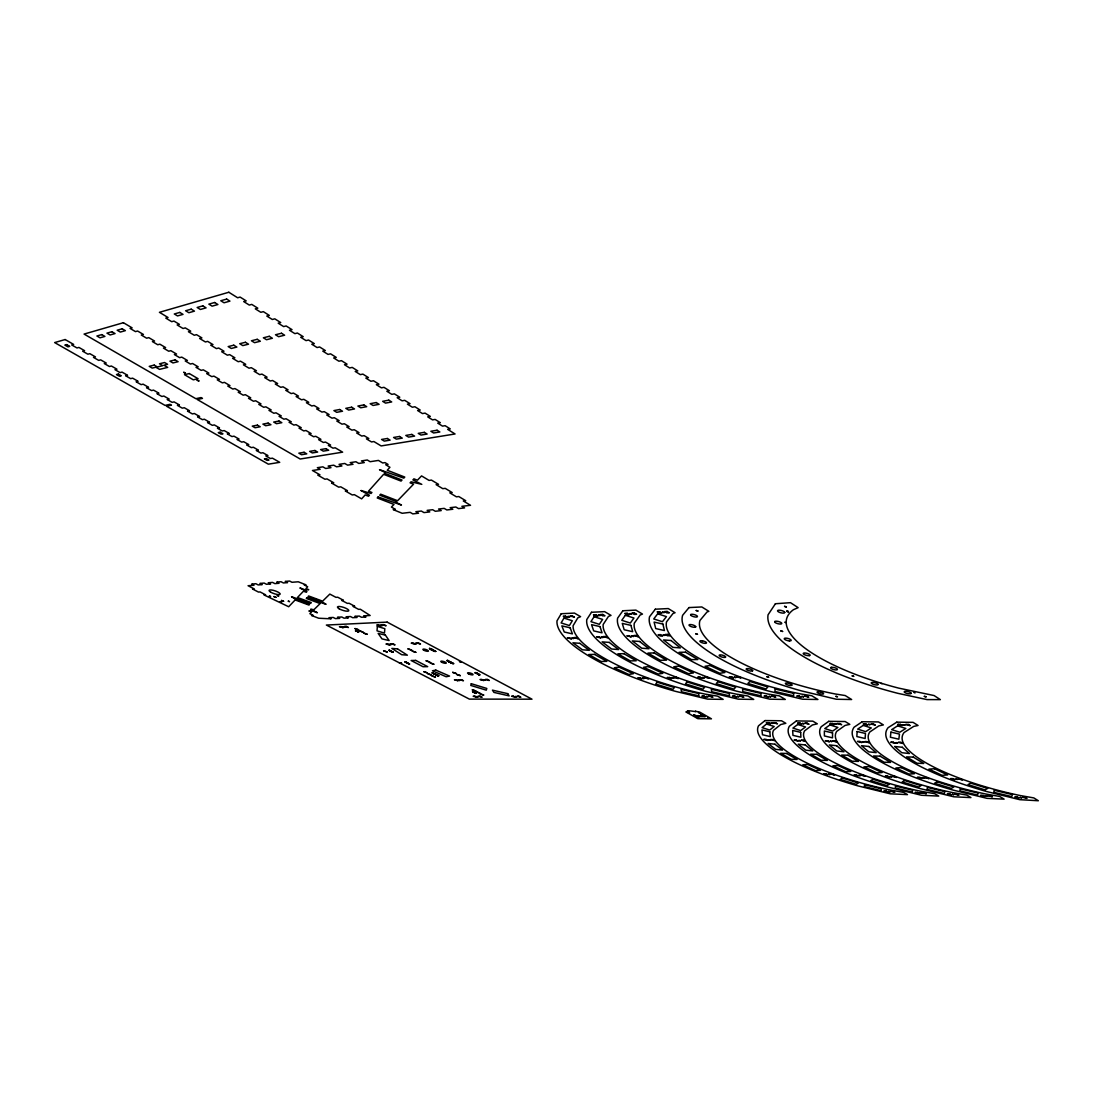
<?xml version="1.0" encoding="UTF-8"?>
<svg xmlns="http://www.w3.org/2000/svg" width="1093" height="1093" viewBox="0 0 1093 1093"><rect width="100%" height="100%" fill="white"/><g stroke="black" fill="none" stroke-linecap="round" stroke-linejoin="round"><path stroke-width="1.5" d="M432.732 649.911L431.229 649.693L434.03 650.403M430.874 649.406L429.672 648.34M448.676 661.511L451.259 662.522L450.562 662.481M435.711 651.332L434.235 651.045L435.806 651.455M446.928 660.445L448.226 660.637M913.666 692.238L915.005 693.003M881.067 683.303L882.01 683.781M787.069 611.52L788.395 611.766L787.356 611.206M784.706 622.204L785.73 622.586M787.274 610.905L788.422 611.643M477.668 673.766L479.253 674.49L476.124 673.097L477.176 673.261M475.223 673.001L477.34 673.575M478.01 673.753L476.835 673.233M477.463 673.985L477.204 673.548M472.477 691.432L475.523 693.194M473.146 691.555L472.682 691.746M479.226 674.777L477.914 673.794M473.269 692.211L473.611 692.334M478.734 674.682L478.515 673.985M473.624 692.252L474.471 692.716M479.786 674.764L478.843 674.627M475.469 692.907L474.553 692.894L475.892 693.126M475.92 693.427L475.469 692.757M475.674 672.482L476.056 673.097M475.687 672.892L474.963 672.66L476.015 673.11M448.144 660.896L447.133 660.746L448.075 660.637M447.502 660.391L447.72 661.251L447.816 660.473M448.021 661.306L453.581 663.492M448.936 661.033L447.529 661.156L448.799 661.511M449.36 662.126L448.922 661.484M449.715 661.443L449.073 661.675M451.341 662.467L450.152 662.03M450.781 662.768L449.209 661.934M451.983 662.645L450.439 662.577M452.939 663.601L451.587 663M453.089 663.328L452.092 663.178M432.787 673.206L433.279 673.192M433.115 673.411L434.085 674.026L432.883 673.097M433.306 673.11L433.866 673.862M433.006 673.384L436.626 675.091L435.52 674.272M436.449 674.682L434.304 673.875M436.435 674.777L435.724 674.299M438.703 675.693L436.558 674.996M438.197 675.665L436.995 675.542M438.006 675.611L437.391 675.392M437.159 675.296L437.815 675.337M429.85 648.354L430.423 648.887M430.546 649.215L430.779 649.351M430.41 649.037L431.639 649.638M431.202 649.775L431.612 649.023L432.445 649.611M431.38 649.87L432.145 649.502L431.489 649.01M432.623 650.526L432.664 650.335M434.481 650.922L433.347 650.513L434.823 651.114M433.962 650.704L433.156 650.608M434.413 651.483L434.563 650.69M434.864 651.032L435.479 651.428L434.467 651.196M435.369 651.196L434.877 651.305M405.312 662.262L406.077 662.276L405.148 661.798M406.569 662.823L407.279 662.782L405.489 661.839M407.115 663.041L408.263 663.191M407.088 662.686L404.956 661.989M407.593 663.383L408.126 663.137M409.711 664.093L408.236 663.711M408.932 664.093L408.686 663.437M409.397 663.765L409.096 664.12M392.947 652.166L390.952 651.537L392.92 651.92M391.28 651.196L391.909 651.401M391.349 651.305L392.619 652.248M391.718 651.715L392.797 651.879M391.089 651.25L389.081 650.185M388.889 650.212L390.679 650.745M389.627 650.991L389.6 650.308M390.037 650.895L391.362 651.127M390.42 651.25L389.477 650.813L390.461 650.813M356.878 630.975L355.416 630.839L357.985 631.535L357.083 631.071M357.616 631.235L358.231 632.205M357.589 631.863L357.165 631.153M358.449 632.314L358.258 632.123M357.616 631.686L358.764 631.959L357.821 631.44M399.464 662.973L401.65 663.137L399.573 662.891M434.864 673.862L435.697 674.723M400.366 662.864L401.459 663.437M459.361 661.579L460.454 662.167M460.208 661.552L461.314 662.139M437.05 675.283L438.908 675.706M392.483 652.002L391.69 651.797L392.838 652.043M437.063 675.488L437.787 675.433M725.042 657.399L724.481 657.453A3.361 0.97 15 0 1 719.891 656.183A3.361 0.97 15 0 1 720.342 654.885L721.066 654.926A3.361 0.97 15 0 1 724.317 655.814L725.383 656.483A3.361 0.97 15 0 1 725.069 657.399M475.305 692.853L475.428 693.099M431.462 649.16L431.243 649.215M452.584 663.615L453.732 663.683M436.339 675.187L437.118 675.078M478.966 674.873L479.964 674.859M473.337 692.129L474.239 692.211M695.353 711.406C698.864 712.417 683.426 709.22 688.194 711.857L685.885 711.926L697.88 718.675L711.447 718.825L699.766 712.13L695.462 711.215M405.845 662.399L406.992 662.727M435.957 674.832L435.356 674.504M430.15 648.832L429.371 648.573M432.76 672.755L431.803 672.96L433.033 672.837M434.003 650.485L432.814 650.526M786.919 610.919L788.395 611.766M832.552 732.897L832.511 737.857L824.395 735.944L824.368 730.985L832.552 732.897M852.185 675.939L853.879 676.389L852.239 675.884M858.838 775.347L860.273 775.743L858.879 775.306M862.568 741.874L864.098 742.284L862.623 741.819M343.216 626.876L344.582 627.355L343.216 626.876M868.511 724.317L870.083 724.741L868.675 724.249M857.117 731.531L856.857 736.573L865.137 738.513L865.465 733.485L857.117 731.531M355.006 628.557L358.641 629.814L355.006 628.557M359.324 630.811L362.958 632.068L359.324 630.811M377.345 626.385L377.03 630.839L384.463 633.12L384.832 628.68L377.345 626.385M363.627 633.066L367.248 634.309L363.627 633.066M864.577 784.733L864.426 786.659L881.081 790.663L881.286 788.763L864.577 784.733M888.65 791.441L890.071 791.838L888.65 791.441M890.167 776.549L891.628 776.945L890.167 776.549M895.987 742.598L897.544 743.021L895.987 742.598M269.343 596.081L270.64 596.546L269.397 596.054M903.173 724.782L904.772 725.205L903.173 724.782M380.747 625.141L382.14 625.62L380.747 625.141M890.945 732.105L890.385 737.229L898.842 739.196L899.471 734.086L890.945 732.105M383.616 650.772L387.154 651.988L383.616 650.772M389.832 644.228L391.171 644.692L389.969 644.173M924.336 696.364L926.044 696.815L924.336 696.364M895.536 786.058L895.276 788.012L912.245 792.083L912.573 790.157L895.536 786.058M920.019 792.876L921.467 793.272L920.019 792.876M922.478 777.792L923.954 778.189L922.478 777.792M408.031 648.887L411.637 650.116L408.031 648.887M412.225 651.086L415.818 652.316L412.225 651.086M415.162 643.367L416.542 643.832L415.217 643.326M927.465 787.438L927.069 789.406L944.366 793.545L944.83 791.592L927.465 787.438M774.732 621.589L774.841 622.218A3.648 1.134 14.4 0 0 778.435 623.83L779.336 623.98A3.648 1.134 14.4 0 0 781.741 623.352A3.648 1.134 14.4 0 0 778.899 621.63L777.97 621.398A3.648 1.134 14.4 0 0 774.732 621.589M423.934 671.717L427.404 672.905L423.934 671.717M426.161 660.828L429.713 662.044L426.161 660.828M952.358 794.351L953.834 794.748L952.536 794.297M784.76 612.394L784.391 612.927A3.716 1.175 14.4 0 1 780.443 612.681L779.555 612.367A3.716 1.175 14.4 0 1 777.738 610.481A3.716 1.175 14.4 0 1 781.864 610.632L782.752 610.932A3.716 1.175 14.4 0 1 784.76 612.394M955.815 779.077L957.318 779.487L955.869 779.036M427.964 673.807L431.421 674.996L427.964 673.807M430.273 662.986L433.812 664.202L430.273 662.986M431.967 675.898L435.424 677.086L431.967 675.898M273.947 596.573L276.064 597.352L273.947 596.573M281.475 600.481L283.579 601.259L281.475 600.481M960.392 788.845L959.873 790.84L977.497 795.048L978.098 793.067L960.392 788.845M452.707 672.359L456.232 673.561L452.707 672.359M985.722 795.882L987.211 796.278L985.79 795.841M471.288 683.699L470.796 685.434L486.262 690.161L486.809 688.453L471.288 683.699M458.281 680.051L459.579 680.502L458.281 680.051M695.722 626.699L695.654 626.958A3.47 1.038 15.3 0 1 693.372 627.177L692.497 627.013A3.47 1.038 15.3 0 1 689.014 625.114A3.47 1.038 15.3 0 1 692.238 624.8L693.112 625.046A3.47 1.038 15.3 0 1 695.585 626.385L695.722 626.699M472.354 689.874L475.824 690.94L472.354 689.874M476.275 691.91L479.745 692.989L476.275 691.91M994.37 790.307L993.701 792.316L1011.694 796.606L1012.432 794.597L994.37 790.307M476.999 696.528L478.269 696.965L477.054 696.501M483.967 679.778L485.292 680.242L484.035 679.75M480.169 693.959L483.639 695.025L480.169 693.959M1020.138 797.453L1021.682 797.808L1020.138 797.453M911.097 693.263L911.002 693.509A3.525 1.025 13.3 0 1 908.625 693.754L906.848 693.386A3.525 1.025 13.3 0 1 904.348 692.129L904.225 691.855A3.525 1.025 13.3 0 1 907.559 691.473A3.525 1.025 13.3 0 1 911.097 693.263M690.708 614.58L690.598 614.84A3.525 1.079 15.3 0 0 692.347 616.22L693.181 616.534A3.525 1.079 15.3 0 0 697.334 616.753A3.525 1.079 15.3 0 0 694.861 614.785L693.973 614.539A3.525 1.079 15.3 0 0 691.036 614.389L690.708 614.58M878.062 684.423L877.966 684.669A3.511 1.025 13.6 0 1 873.813 684.519A3.511 1.025 13.6 0 1 871.326 682.688L871.654 682.51A3.511 1.025 13.6 0 1 874.578 682.619L876.299 683.125A3.511 1.025 13.6 0 1 878.062 684.423M515.568 696.501L516.88 696.91L515.623 696.487M568.059 616.438L569.631 616.93L568.059 616.438M571.967 638.039L573.47 638.503L571.967 638.039M598.431 615.031L600.016 615.523L598.431 615.031M791.865 685.038L791.756 685.256A3.334 0.943 14.5 0 1 788.6 685.229L786.987 684.71A3.334 0.943 14.5 0 1 785.498 683.262L785.826 683.111A3.334 0.943 14.5 0 1 789.488 683.521A3.334 0.943 14.5 0 1 791.865 685.038M601.369 637.041L602.912 637.506L601.369 637.041M629.869 613.569L631.494 614.075L629.869 613.569M563.974 618.078L561.119 622.928L569.371 625.551L572.308 620.742L563.974 618.078M561.228 613.733L557.006 620.824A135.655 38.679 15.3 0 0 675.46 691.336L707.567 699.124L723.183 699.383L717.609 696.145L705.6 694.205A118.304 33.705 15.4 0 1 573.128 625.674L577.801 617.859L580.588 616.657L574.453 613.091L561.228 613.733M631.781 636.003L633.339 636.481L631.781 636.003M183.72 372.358L185.441 373.068L183.815 372.317M662.454 612.066L664.107 612.572L662.454 612.066M197.164 380.227L198.885 380.938L197.164 380.227M594.114 616.712L590.93 621.644L599.319 624.322L602.598 619.417L594.114 616.712M591.504 612.271L586.791 619.512A138.237 39.963 15 0 0 705.45 691.227L738.185 699.151L753.746 699.424L747.954 696.009L736.422 694.151A120.558 34.826 15.1 0 1 603.199 624.445L608.418 616.466L611.001 615.386L604.634 611.643L591.504 612.271M663.26 634.937L664.845 635.429L663.342 634.896M775.415 603.746L768.078 614.772A155.124 48.024 13.1 0 0 897.872 693.331L927.055 699.602L940.363 699.629L934.091 695.558L898.774 688.139A135.259 41.848 13.1 0 1 793.436 609.703L798.15 607.653L790.485 602.68L775.415 603.746M642.452 678.111L643.914 678.562L642.452 678.111M696.227 610.495L697.908 611.014L696.227 610.495M625.333 615.291L621.78 620.318L630.319 623.051L633.954 618.037L625.333 615.291M622.86 610.755L617.613 618.146A140.97 41.315 14.7 0 0 736.436 691.131L769.827 699.178L785.307 699.452L779.295 695.858L768.27 694.096A122.935 36.001 14.7 0 1 634.323 623.16L640.115 615.031L642.465 614.075L635.894 610.126L622.86 610.755M695.845 633.831L697.457 634.323L695.845 633.831M672.072 677.797L673.561 678.247L672.072 677.797M657.139 682.169L655.732 684.068L672.892 689.382L674.367 687.511L657.139 682.169M456.792 674.449L460.29 675.624L456.792 674.449M657.672 613.815L653.737 618.952L662.426 621.726L666.443 616.616L657.672 613.815M655.335 609.197L649.543 616.739A143.839 42.709 14.4 0 0 768.461 691.022L802.522 699.219L817.919 699.493L811.689 695.708L801.21 694.041A125.435 37.23 14.4 0 1 666.552 621.835L672.974 613.542L675.064 612.722L668.26 608.569L655.335 609.197M702.676 677.469L704.193 677.933L702.676 677.469M687.019 681.923L685.475 683.849L702.908 689.259L704.534 687.347L687.019 681.923M687.852 711.365L688.891 711.693L687.907 711.352M688.016 712.417L689.519 712.882L688.016 712.417M689.027 607.571L682.633 615.277A146.886 44.171 14 0 0 801.565 690.926L836.35 699.247L851.638 699.52L845.203 695.544L835.284 693.987A128.086 38.501 14 0 1 699.944 620.469L707.034 611.984L708.838 611.315L701.815 606.957L689.027 607.571M706.652 696.419L708.114 696.869L706.734 696.391M784.583 606.383L786.345 606.929L784.583 606.383M693.754 714.713L694.793 715.027L693.754 714.713M697.32 717.677L698.823 718.142L697.32 717.677M701.009 714.781L702.048 715.095L701.064 714.754M734.305 677.127L735.849 677.605L734.4 677.1M717.896 681.663L716.188 683.631L733.909 689.123L735.698 687.183L717.896 681.663M780.894 630.934L782.588 631.453L780.894 630.934M361.114 490.552L369.42 495.252L368.532 496.236L365.158 494.938L361.646 498.859L354.378 494.664L352.233 494.951L345.279 490.948L347.424 490.661L340.784 486.836L338.652 487.136L331.616 483.079L333.748 482.778L327.039 478.912L324.922 479.226L317.803 475.127L319.935 474.813L312.448 470.496L320.167 469.321L317.353 467.695L322.872 466.848L325.687 468.487L330.947 467.681L328.146 466.042L333.734 465.181L336.548 466.82L341.904 466.001L339.076 464.347L344.76 463.473L347.588 465.14L353.012 464.306L350.184 462.64L355.949 461.752L358.777 463.432L364.283 462.585L361.455 460.904L367.303 460.003L370.144 461.697L378.451 460.426L382.7 462.967L385.023 462.612L388.042 464.416L385.72 464.757L389.928 467.271L387.25 470.25L404.793 477.081L403.809 478.133L379.503 469.662L385.214 472.518L384.558 473.255L402.019 480.046L401.035 481.084L383.616 474.321L368.532 491.167L371.921 492.478L371.033 493.462L361.114 490.552M707.827 717.787L709.343 718.251L707.922 717.759M737.392 696.405L738.882 696.856L737.488 696.378M378.11 496.96L377.208 497.943L393.999 504.419L391.444 507.056L395.393 509.352L393.207 509.611L402.183 513.286L410.162 512.344L412.799 513.888L418.523 513.218L415.873 511.688L421.338 511.046L423.988 512.59L429.781 511.92L427.144 510.363L432.678 509.721L435.328 511.278L441.217 510.595L438.566 509.037L444.182 508.382L446.832 509.953L452.816 509.256L450.152 507.671L455.849 507.015L458.514 508.6L464.58 507.903L461.902 506.305L470.523 505.294L463.323 500.977L465.714 500.69L458.8 496.536L456.409 496.823L449.81 492.861L452.188 492.56L445.193 488.352L442.802 488.667L436.134 484.65L438.512 484.336L431.421 480.087L429.043 480.401L421.556 475.906L417.417 480.196L413.919 478.83L412.908 479.882L421.802 484.349L411.077 481.794L410.08 482.833L413.564 484.185L397.579 500.717L380.665 494.186L379.749 495.17L396.636 501.687L395.98 502.356L401.459 505.048L378.11 496.96M767.026 676.786L768.598 677.264L767.026 676.786M291.599 596.792L295.752 599.306L309.538 604.415L308.909 605.044L295.151 599.948L288.689 606.738L263.973 594.92L265.613 594.811L260.079 591.941L258.454 592.064L252.592 589.031L254.218 588.908L248.07 585.725L253.972 585.261L251.663 584.072L255.885 583.73L258.194 584.933L262.224 584.618L259.915 583.416L264.178 583.075L266.501 584.277L270.572 583.963L268.25 582.747L272.567 582.405L274.889 583.621L279.016 583.293L276.693 582.077L281.065 581.736L283.388 582.952L287.555 582.624L285.232 581.394L289.645 581.052L291.981 582.282L298.252 581.79L305.985 584.823L304.237 584.946L307.679 586.777L305.903 588.635L308.732 589.687L304.838 589.769L299.892 587.938L306.928 591.573L306.286 592.242L303.485 591.19L297.474 597.502L311.314 602.626L310.685 603.268L291.599 596.792M749.812 681.404L747.94 683.398L765.961 688.986L767.914 687.005L749.812 681.404M306.873 597.83L306.286 598.431L320.153 603.568L313.951 609.662L310.631 609.238L317.366 612.736L312.612 610.973L308.868 610.96L311.587 611.971L309.865 613.665L313.172 615.373L311.505 615.468L318.664 618.228L331.165 618.829L328.966 617.682L333.215 617.449L335.414 618.597L339.704 618.378L337.505 617.231L341.808 616.999L344.008 618.16L348.339 617.928L346.126 616.766L350.484 616.534L352.684 617.695L357.069 617.477L354.856 616.302L359.255 616.069L361.469 617.244L365.909 617.012L363.696 615.837L370.144 615.496L360.362 609.252L358.572 609.347L352.957 606.369L354.747 606.26L349.104 603.268L347.314 603.377L341.644 600.371L343.421 600.248L337.723 597.229L335.947 597.338L329.826 594.086L322.599 601.164L308.663 595.986L308.062 596.6L321.984 601.765L326.069 604.333L306.873 597.83M769.158 696.391L770.674 696.856L769.158 696.391M771.18 722.992L772.642 723.443L771.275 722.965M801.989 696.378L803.533 696.842L801.989 696.378M768.529 739.77L769.937 740.207L768.529 739.77M802.604 723.402L804.065 723.853L802.699 723.375M835.954 696.35L837.525 696.842L836.063 696.323M798.915 740.439L800.336 740.876L798.915 740.439M698.536 712.499L700.026 712.978L698.536 712.499M277.349 595.507L278.619 595.986L277.349 595.507M835.038 723.839L836.541 724.29L835.148 723.812M280.286 601.71L281.529 602.175L280.286 601.71M830.256 741.122L831.718 741.56L830.256 741.122M288.279 601.177L289.536 601.656L288.361 601.164M766.494 724.044L762.081 727.624L769.718 730.042L774.199 726.49L766.494 724.044M765.032 720.574L758.528 725.807A127.895 32.749 13.9 0 0 858.319 785.99L890.276 793.819L907.491 794.625L903.638 792.37L888.281 789.638A111.541 28.555 13.9 0 1 773.53 730.315L780.703 724.55L785.826 723.306L781.509 720.765L765.032 720.574M797.699 724.481L792.931 728.102L800.691 730.561L805.514 726.954L797.699 724.481M796.373 720.943L789.365 726.258A130.395 33.705 13.6 0 0 889.005 787.329L921.563 795.28L938.723 796.087L934.706 793.696L919.746 791.045A113.727 29.374 13.6 0 1 804.612 730.848L812.331 724.987L817.304 723.826L812.823 721.148L796.373 720.943M828.494 774.145L829.847 774.568L828.494 774.145M752.599 670.774L752.339 670.952A3.347 0.956 14.8 0 1 748.049 670.405A3.347 0.956 14.8 0 1 746.451 668.711L746.902 668.602A3.347 0.956 14.8 0 1 750.754 669.271L752.039 669.9A3.347 0.956 14.8 0 1 752.599 670.774M829.915 724.919L824.791 728.594L832.661 731.108L837.853 727.446L829.915 724.919M828.74 721.339L821.198 726.736A133.032 34.689 13.3 0 0 920.634 788.709L953.82 796.797L970.926 797.589L966.731 795.062L952.194 792.507A116.022 30.235 13.3 0 1 836.691 731.395L845.026 725.451L849.808 724.358L845.149 721.53L828.74 721.339M842.307 777.997L840.298 779.405L856.27 784.35L858.347 782.957L842.307 777.997M863.197 725.383L857.691 729.113L865.683 731.654L871.271 727.952L863.197 725.383M862.199 721.735L854.084 727.214A135.805 35.7 13 0 0 953.246 790.13L987.075 798.355L1004.112 799.147L999.753 796.469L985.654 793.996A118.44 31.123 13 0 1 869.837 731.955L878.799 725.916L883.376 724.905L878.54 721.94L862.199 721.735M872.938 779.227L870.779 780.648L886.983 785.662L889.21 784.255L872.938 779.227M897.613 725.848L891.683 729.646L899.812 732.228L905.81 728.457L897.613 725.848M896.793 722.159L888.062 727.719A138.729 36.752 12.7 0 0 986.897 791.592L1019.81 799.68L1038.35 800.745L1033.828 797.917L1020.193 795.54A120.981 32.039 12.7 0 1 904.089 732.529L913.721 726.408L918.052 725.479L913.051 722.35L896.793 722.159M904.512 780.484L902.19 781.932L918.653 787.028L921.03 785.607L904.512 780.484M937.07 781.796L934.583 783.244L951.293 788.422L953.847 786.987L937.07 781.796M970.666 783.135L968.015 784.61L984.984 789.87L987.703 788.408L970.666 783.135M831.336 667.345L830.885 667.481A3.511 1.038 14 0 0 831.308 668.629L832.688 669.285A3.511 1.038 14 0 0 836.719 669.872L837.17 669.736A3.511 1.038 14 0 0 835.762 668.083A3.511 1.038 14 0 0 831.336 667.345M65.143 339.54L54.65 342.574L165.07 405.407L170.016 404.328L171.437 405.148L166.491 406.213L268.359 464.17L279.712 462.339L272.444 458.172L270.381 458.514L265.831 455.918L267.894 455.576L262.948 452.734L260.885 453.089L256.308 450.466L258.358 450.111L253.371 447.256L251.322 447.611L246.704 444.974L248.739 444.619L243.725 441.736L241.676 442.105L237.017 439.441L239.066 439.072L233.998 436.175L231.962 436.558L227.276 433.866L229.311 433.484L224.202 430.574L222.18 430.956L217.452 428.265L219.474 427.869L214.337 424.931L212.315 425.327L207.561 422.595L209.569 422.199L204.391 419.234L202.383 419.644L197.587 416.898L199.595 416.488L194.376 413.496L192.368 413.919L187.531 411.159L189.54 410.736L184.28 407.73L182.285 408.154L177.408 405.366L179.402 404.943L174.115 401.91L172.12 402.347L167.202 399.532L169.196 399.095L163.854 396.035L161.873 396.486L156.927 393.658L158.909 393.207L153.526 390.119L151.544 390.584L146.558 387.742L148.539 387.277L143.115 384.162L141.147 384.64L136.119 381.771L138.087 381.293L132.622 378.164L130.654 378.643L125.599 375.746L127.553 375.268L122.047 372.112L120.093 372.604L114.984 369.68L116.937 369.188L111.39 366.018L109.437 366.51L104.3 363.573L106.24 363.067L100.652 359.87L98.712 360.376L93.52 357.411L95.46 356.892L89.817 353.667L87.891 354.2L82.658 351.208L84.585 350.675L78.901 347.424L76.988 347.957L71.714 344.951L73.627 344.404L65.143 339.54M123.413 322.708L84.079 334.075L195.838 398.699L201.003 397.565L202.451 398.399L197.273 399.519L300.192 459.019L342.628 452.16L335.223 447.788L332.982 448.157L328.351 445.425L330.592 445.056L325.55 442.078L323.309 442.46L318.65 439.7L320.877 439.318L315.809 436.312L313.568 436.708L308.868 433.935L311.095 433.538L305.972 430.505L303.745 430.915L299.004 428.114L301.231 427.705L296.066 424.658L293.853 425.068L289.071 422.253L291.284 421.83L286.093 418.756L283.879 419.179L279.057 416.337L281.27 415.914L276.023 412.812L273.824 413.25L268.974 410.381L271.173 409.943L265.886 406.828L263.686 407.265L258.795 404.383L260.995 403.932L255.666 400.776L253.467 401.24L248.535 398.33L250.734 397.866L245.365 394.696L243.179 395.16L238.206 392.223L240.392 391.759L234.968 388.561L232.795 389.04L227.781 386.075L229.954 385.597L224.502 382.372L222.33 382.864L217.275 379.886L219.447 379.38L213.941 376.129L211.782 376.634L206.686 373.628L208.845 373.123L203.312 369.844L201.153 370.363L196.016 367.33L198.161 366.811L192.573 363.504L190.428 364.037L185.25 360.977L187.395 360.444L181.766 357.124L179.621 357.657L174.402 354.569L176.533 354.036L170.85 350.675L168.718 351.222L163.458 348.12L165.589 347.56L159.865 344.186L157.734 344.746L152.433 341.603L154.55 341.043L148.771 337.628L146.653 338.202L141.311 335.045L143.415 334.458L137.595 331.029L135.491 331.616L130.094 328.433L132.116 327.859L123.413 322.708M228.82 292.255L159.428 312.311L168.021 317.489L165.808 318.118L171.724 321.684L173.951 321.069L179.402 324.348L177.175 324.963L183.05 328.501L185.277 327.886L190.688 331.152L188.447 331.753L194.281 335.25L196.521 334.663L201.877 337.887L199.636 338.475L205.402 341.959L207.656 341.371L212.971 344.582L210.717 345.156L216.441 348.599L218.696 348.025L223.969 351.208L221.715 351.768L227.385 355.184L229.653 354.638L234.872 357.78L232.604 358.326L238.247 361.715L240.515 361.182L245.693 364.297L243.425 364.83L248.999 368.191L251.281 367.672L256.418 370.759L254.136 371.292L259.683 374.626L261.965 374.107L267.061 377.181L264.766 377.686L270.258 380.992L272.553 380.487L277.608 383.534L275.313 384.039L280.764 387.318L283.06 386.826L288.074 389.846L285.765 390.324L291.175 393.576L293.484 393.097L298.457 396.103L296.148 396.568L301.504 399.792L303.827 399.328L308.745 402.306L306.436 402.757L311.751 405.968L314.074 405.503L318.965 408.454L316.642 408.905L321.916 412.075L324.238 411.637L329.089 414.561L326.752 414.998L331.985 418.154L334.321 417.717L339.144 420.614L336.794 421.037L341.986 424.166L344.336 423.742L349.104 426.625L346.754 427.035L351.905 430.136L354.255 429.727L358.996 432.582L356.646 432.992L361.756 436.066L364.106 435.656L368.806 438.498L366.442 438.88L371.511 441.941L373.874 441.545L381.143 445.93L455.057 433.976L447.665 429.344L450.261 428.921L445.111 425.683L442.515 426.12L437.733 423.128L440.329 422.69L435.123 419.425L432.541 419.876L427.718 416.857L430.314 416.406L425.068 413.113L422.485 413.578L417.622 410.531L420.204 410.066L414.916 406.746L412.348 407.224L407.443 404.15L410.025 403.672L404.697 400.325L402.115 400.817L397.183 397.715L399.751 397.224L394.368 393.863L391.8 394.354L386.826 391.239L389.381 390.734L383.971 387.332L381.402 387.837L376.375 384.695L378.943 384.176L373.464 380.747L370.91 381.266L365.841 378.096L368.396 377.563L362.876 374.107L360.335 374.639L355.225 371.442L357.766 370.896L352.206 367.398L349.664 367.958L344.5 364.72L347.041 364.16L341.426 360.649L338.898 361.209L333.693 357.957L336.234 357.384L330.564 353.831L328.037 354.405L322.79 351.126L325.318 350.539L319.607 346.959L317.079 347.547L311.792 344.227L314.306 343.626L308.554 340.019L306.04 340.62L300.698 337.272L303.212 336.671L297.392 333.023L294.891 333.638L289.495 330.264L292.009 329.635L286.134 325.96L283.647 326.588L278.209 323.186L280.696 322.544L274.78 318.828L272.294 319.484L266.815 316.055L269.302 315.399L263.331 311.642L260.844 312.311L255.311 308.841L257.784 308.171L251.759 304.401L249.3 305.07L243.712 301.572L246.185 300.889L240.105 297.077L237.632 297.774L228.82 292.255M66.646 344.609L64.87 345.115L67.944 346.864L69.72 346.358L66.646 344.609M101.786 334.608L96.908 336.002L100.023 337.805L104.901 336.425L101.786 334.608M111.923 331.726L106.964 333.133L110.092 334.964L115.052 333.556L111.923 331.726M122.211 328.802L117.183 330.223L120.326 332.067L125.367 330.646L122.211 328.802M179.785 312.42L174.306 313.978L177.517 315.918L183.009 314.374L179.785 312.42M191.207 309.169L185.632 310.754L188.857 312.721L194.445 311.136L191.207 309.169M202.82 305.862L197.15 307.475L200.388 309.469L206.071 307.857L202.82 305.862M214.638 302.501L208.859 304.141L212.11 306.149L217.89 304.523L214.638 302.501M226.661 299.086L220.786 300.753L224.051 302.775L229.926 301.122L226.661 299.086M118.317 374.093L116.5 374.544L119.451 376.238L121.268 375.787L118.317 374.093M154.209 365.103L149.235 366.36L152.228 368.095L155.807 367.207L159.551 369.379L167.68 367.385L163.936 365.185L167.571 364.283L164.565 362.521L159.51 363.791L162.72 365.663L157.433 366.975L154.209 365.103M175.071 359.884L169.934 361.168L172.954 362.944L178.091 361.674L175.071 359.884M233.779 345.197L228.177 346.59L231.265 348.462L236.867 347.068L233.779 345.197M245.406 342.287L239.722 343.708L242.81 345.593L248.507 344.186L245.406 342.287M257.224 339.322L251.445 340.77L254.56 342.683L260.339 341.235L257.224 339.322M269.261 336.316L263.372 337.792L266.501 339.718L272.376 338.256L269.261 336.316M281.488 333.256L275.504 334.759L278.633 336.699L284.617 335.209L281.488 333.256M189.294 373.546L184.512 374.68L193.283 379.817L198.079 378.711L189.294 373.546M435.82 670.105L432.459 670.801L446.163 676.745L449.551 676.075L435.82 670.105M220.185 432.241L218.299 432.596L221.046 434.153L222.931 433.798L220.185 432.241M257.415 425.15L252.264 426.133L255.038 427.746L260.202 426.762L257.415 425.15M268.14 423.114L262.907 424.111L265.681 425.724L270.927 424.74L268.14 423.114M279.016 421.037L273.701 422.048L276.502 423.688L281.816 422.69L279.016 421.037M339.663 409.506L333.898 410.599L336.74 412.321L342.505 411.228L339.663 409.506M351.659 407.224L345.798 408.331L348.653 410.066L354.515 408.96L351.659 407.224M363.846 404.902L357.889 406.036L360.745 407.785L366.701 406.664L363.846 404.902M376.224 402.552L370.172 403.7L373.041 405.462L379.093 404.328L376.224 402.552M388.807 400.161L382.659 401.322L385.528 403.112L391.69 401.951L388.807 400.161M266.323 458.568L264.41 458.882L267.047 460.385L268.96 460.071L266.323 458.568M304.086 452.297L298.854 453.171L301.531 454.715L306.764 453.855L304.086 452.297M314.948 450.494L309.647 451.382L312.325 452.939L317.639 452.065L314.948 450.494M325.987 448.663L320.591 449.565L323.282 451.136L328.679 450.248L325.987 448.663M387.387 438.484L381.553 439.454L384.285 441.107L390.119 440.137L387.387 438.484M399.519 436.476L393.589 437.46L396.335 439.126L402.265 438.143L399.519 436.476M411.842 434.427L405.817 435.424L408.563 437.104L414.589 436.121L411.842 434.427M424.357 432.35L418.25 433.361L420.996 435.069L427.117 434.058L424.357 432.35M437.077 430.246L430.861 431.27L433.62 432.992L439.837 431.967L437.077 430.246M618.843 667.031L614.321 667.768L628.721 674.436L633.284 673.725L618.843 667.031M648.272 666.539L643.572 667.29L658.095 674.053L662.836 673.329L648.272 666.539M678.698 666.02L673.807 666.785L688.44 673.671L693.372 672.933L678.698 666.02M710.149 665.487L705.053 666.279L719.809 673.274L724.932 672.523L710.149 665.487M809.462 655.609L808.861 655.677A3.539 1.052 14.2 0 1 804.024 654.434A3.539 1.052 14.2 0 1 804.448 652.999L805.199 653.027A3.539 1.052 14.2 0 1 808.629 653.901L809.776 654.598A3.539 1.052 14.2 0 1 809.462 655.609M807.659 764.431L802.808 764.786L815.542 770.647L820.419 770.305L807.659 764.431M837.935 765.455L832.907 765.824L845.722 771.754L850.778 771.412L837.935 765.455M869.14 766.521L863.921 766.876L876.818 772.901L882.065 772.56L869.14 766.521M901.329 767.614L895.918 767.969L908.898 774.076L914.335 773.748L901.329 767.614M934.556 768.734L928.941 769.103L941.988 775.306L947.631 774.964L934.556 768.734M387.141 622.122L326.37 625.046L469.375 699.11L531.99 699.178L387.141 622.122M341.125 626.631L339.431 626.713L343.284 627.751L341.125 626.631M346.221 626.398L344.514 626.467L348.394 627.519L346.221 626.398M378.574 624.882L376.784 624.964L380.747 626.043L378.574 624.882M383.93 624.636L382.14 624.718L386.116 625.797L383.93 624.636M565.464 616.165L563.237 616.274L567.732 617.463L565.464 616.165M572.186 615.851L569.945 615.96L574.453 617.162L572.186 615.851M595.767 614.758L593.458 614.853L595.726 616.179L598.035 616.083L595.767 614.758M602.721 614.43L600.399 614.539L602.667 615.865L604.989 615.755L602.721 614.43M627.136 613.282L624.745 613.405L627.013 614.744L629.404 614.635L627.136 613.282M634.336 612.954L631.932 613.064L634.213 614.416L636.618 614.307L634.336 612.954M659.639 611.766L657.153 611.889L659.434 613.269L661.921 613.146L659.639 611.766M667.113 611.424L664.612 611.534L666.894 612.927L669.394 612.804L667.113 611.424M387.701 643.955L385.966 644.023L389.818 645.061L387.701 643.955M392.934 643.777L391.185 643.845L395.051 644.897L392.934 643.777M412.99 643.094L411.2 643.162L415.121 644.214L412.99 643.094M418.387 642.916L416.583 642.971L420.518 644.037L418.387 642.916M569.453 637.752L567.294 637.82L571.625 638.981L569.453 637.752M575.97 637.52L573.784 637.602L578.142 638.763L575.97 637.52M598.786 636.741L596.546 636.823L600.972 638.011L598.786 636.741M605.522 636.509L603.268 636.591L607.722 637.779L605.522 636.509M629.131 635.702L626.822 635.784L631.33 636.987L629.131 635.702M636.099 635.47L633.776 635.552L638.298 636.754L636.099 635.47M660.527 634.637L658.136 634.719L660.336 636.017L662.727 635.935L660.527 634.637M667.741 634.391L665.336 634.473L667.536 635.784L669.954 635.702L667.741 634.391M594.51 654.379L588.772 654.516L601.095 661.484L606.847 661.361L594.51 654.379M623.816 653.655L617.873 653.805L630.251 660.896L636.194 660.773L623.816 653.655M654.106 652.931L647.971 653.067L660.377 660.281L666.511 660.158L654.106 652.931M685.434 652.166L679.081 652.316L691.514 659.653L697.88 659.53L685.434 652.166M415.75 660.404L411.118 660.514L423.059 666.73L427.691 666.648L415.75 660.404M456.164 679.778L454.415 679.791L458.158 680.816L456.164 679.778M461.465 679.723L459.702 679.737L463.459 680.761L461.465 679.723M481.808 679.504L479.991 679.518L483.816 680.556L481.808 679.504M487.287 679.436L485.456 679.463L489.295 680.502L487.287 679.436M639.965 677.797L637.779 677.824L642.001 678.958L639.965 677.797M646.523 677.728L644.337 677.756L648.573 678.89L646.523 677.728M669.517 677.482L667.263 677.496L671.567 678.657L669.517 677.482M676.294 677.4L674.039 677.428L678.357 678.589L676.294 677.4M700.053 677.154L697.73 677.168L702.116 678.357L700.053 677.154M707.062 677.073L704.725 677.1L709.125 678.275L707.062 677.073M731.613 676.813L729.209 676.84L733.676 678.029L731.613 676.813M738.868 676.731L736.45 676.758L740.931 677.961L738.868 676.731M474.922 696.241L473.173 696.241L476.849 697.252L474.922 696.241M480.169 696.241L478.406 696.241L482.109 697.252L480.169 696.241M513.409 696.214L511.592 696.214L515.363 697.252L513.409 696.214M518.915 696.214L517.071 696.214L520.855 697.252L518.915 696.214M704.097 696.091L701.843 696.091L706.092 697.238L704.097 696.091M710.915 696.091L708.647 696.091L712.909 697.238L710.915 696.091M734.783 696.077L732.447 696.077L736.778 697.238L734.783 696.077M741.819 696.063L739.469 696.063L743.814 697.238L741.819 696.063M766.466 696.05L764.062 696.05L768.461 697.238L766.466 696.05M773.748 696.05L771.316 696.05L775.743 697.238L773.748 696.05M799.229 696.036L796.742 696.036L801.237 697.238L799.229 696.036M806.757 696.022L804.243 696.022L808.752 697.238L806.757 696.022M703.66 715.765L694.957 715.683L696.555 716.584L705.258 716.666L703.66 715.765M768.625 722.651L766.302 722.623L770.524 723.757L768.625 722.651M775.579 722.733L773.257 722.705L777.492 723.853L775.579 722.733M799.967 723.06L797.576 723.019L801.879 724.181L799.967 723.06M807.153 723.156L804.749 723.115L809.066 724.276L807.153 723.156M832.333 723.484L829.874 723.443L834.246 724.632L832.333 723.484M839.766 723.58L837.279 723.539L841.678 724.727L839.766 723.58M865.793 723.921L863.238 723.88L867.705 725.083L865.793 723.921M873.471 724.017L870.902 723.976L875.384 725.178L873.471 724.017M900.372 724.372L897.749 724.331L902.285 725.547L900.372 724.372M908.324 724.468L905.673 724.44L910.223 725.656L908.324 724.468M766.043 739.428L763.802 739.374L767.901 740.48L766.043 739.428M772.778 739.565L770.538 739.524L774.636 740.63L772.778 739.565M796.36 740.084L794.051 740.029L798.218 741.163L796.36 740.084M803.314 740.234L800.991 740.18L805.172 741.314L803.314 740.234M827.647 740.767L825.27 740.712L829.505 741.86L827.647 740.767M834.82 740.917L832.429 740.863L836.678 742.01L834.82 740.917M859.945 741.464L857.486 741.409L861.79 742.571L859.945 741.464M867.35 741.628L864.877 741.573L869.208 742.734L867.35 741.628M893.295 742.188L890.754 742.133L895.14 743.322L893.295 742.188M900.946 742.352L898.391 742.297L902.804 743.486L900.946 742.352M786.605 753.473L780.675 753.296L791.168 759.28L797.111 759.471L786.605 753.473M816.813 754.334L810.692 754.156L821.198 760.236L827.319 760.427L816.813 754.334M847.963 755.222L841.651 755.044L852.157 761.206L858.456 761.411L847.963 755.222M880.097 756.151L873.594 755.96L884.087 762.217L890.59 762.422L880.097 756.151M913.283 757.094L906.562 756.903L917.041 763.256L923.763 763.46L913.283 757.094M826.035 773.789L823.794 773.707L827.77 774.787L826.035 773.789M832.77 774.049L830.516 773.953L834.519 775.046L832.77 774.049M856.365 774.951L854.057 774.855L858.114 775.962L856.365 774.951M863.32 775.21L860.997 775.128L865.069 776.235L863.32 775.21M887.639 776.139L885.262 776.057L889.374 777.178L887.639 776.139M894.812 776.413L892.407 776.331L896.547 777.451L894.812 776.413M919.882 777.383L917.437 777.287L921.631 778.421L919.882 777.383M927.274 777.656L924.815 777.56L929.023 778.708L927.274 777.656M953.164 778.653L950.623 778.558L954.899 779.705L953.164 778.653M960.788 778.94L958.247 778.844L962.523 780.006L960.788 778.94M886.191 791.045L883.882 790.936L887.885 792.029L886.191 791.045M893.159 791.359L890.822 791.25L894.853 792.343L893.159 791.359M917.505 792.466L915.128 792.357L919.199 793.463L917.505 792.466M924.692 792.794L922.287 792.685L926.386 793.791L924.692 792.794M949.79 793.928L947.33 793.819L951.484 794.953L949.79 793.928M957.195 794.269L954.722 794.16L958.889 795.294L957.195 794.269M983.085 795.444L980.558 795.335L984.779 796.483L983.085 795.444M990.723 795.8L988.168 795.677L992.403 796.824L990.723 795.8M1017.446 797.016L1014.823 796.893L1019.127 798.054L1017.446 797.016M1025.33 797.371L1022.693 797.248L1027.01 798.423L1025.33 797.371M671.061 640.512L663.56 639.938L672.878 647.343L680.352 647.93L671.061 640.512M639.624 641.482L632.328 640.922L641.714 648.19L648.982 648.764L639.624 641.482M609.225 642.411L602.134 641.864L611.588 649.01L618.638 649.57L609.225 642.411M579.837 643.326L572.937 642.78L582.432 649.788L589.305 650.349L579.837 643.326M397.538 648.887L391.854 648.436L401.705 654.707L407.375 655.172L397.538 648.887M789.378 640.894L788.531 640.799A3.58 1.093 14.4 0 1 784.337 639.009A3.58 1.093 14.4 0 1 786.892 638.244L787.793 638.421A3.58 1.093 14.4 0 1 790.225 639.337L791.1 640.047A3.58 1.093 14.4 0 1 789.378 640.894M902.285 747.284L894.607 746.478L901.793 752.708L909.431 753.542L902.285 747.284M868.921 746.492L861.462 745.686L868.744 751.834L876.176 752.64L868.921 746.492M836.61 745.713L829.341 744.92L836.732 750.973L843.974 751.765L836.61 745.713M805.309 744.961L798.232 744.183L805.719 750.153L812.755 750.932L805.309 744.961M774.964 744.224L768.065 743.472L775.634 749.347L782.506 750.112L774.964 744.224M702.498 640.853L701.692 640.744A3.402 0.997 15.2 0 0 699.971 641.454L700.763 642.124A3.402 0.997 15.2 0 0 703.892 643.217L704.698 643.326A3.402 0.997 15.2 0 0 706.31 642.452A3.402 0.997 15.2 0 0 702.498 640.853M820.406 691.951L819.559 691.773A3.347 0.943 14.2 0 0 817.072 692.129L817.168 692.402A3.347 0.943 14.2 0 0 820.679 693.946A3.347 0.943 14.2 0 0 823.589 693.686L823.494 693.413A3.347 0.943 14.2 0 0 821.253 692.183L820.406 691.951M662.891 624.076L654.092 622.081L655.718 628.571L664.448 630.552L662.891 624.076M630.893 625.36L622.272 623.393L624.185 629.759L632.71 631.699L630.893 625.36M599.989 626.59L591.559 624.663L593.704 630.893L602.065 632.82L599.989 626.59M570.122 627.778L561.87 625.879L564.248 632L572.431 633.885L570.122 627.778M507.726 693.645L492.451 690.148L493.913 692.402L509.133 695.886L507.726 693.645M793.559 693.304L774.91 688.986L775.115 691.541L793.682 695.845L793.559 693.304M760.837 693.372L742.571 689.123L742.898 691.637L761.097 695.872L760.837 693.372M385.364 635.088L378.164 633.421L381.99 638.886L389.122 640.553L385.364 635.088M729.181 693.44L711.283 689.259L711.734 691.732L729.564 695.899L729.181 693.44M698.55 693.495L681.007 689.382L681.567 691.814L699.042 695.927L698.55 693.495M800.677 732.337L792.657 730.452L792.958 735.343L800.909 737.215L800.677 732.337M769.814 731.791L761.944 729.933L762.49 734.756L770.292 736.6L769.814 731.791M270.477 592.01A5.848 1.489 18.7 0 0 279.904 594.428A5.848 1.489 18.7 0 0 273.51 590.384A5.848 1.489 18.7 0 0 270.477 592.01M339.062 608.733A5.971 1.544 18.2 0 0 348.612 610.946A5.971 1.544 18.2 0 0 341.74 606.847A5.971 1.544 18.2 0 0 339.062 608.733M468.637 673.903A2.828 0.697 17.1 0 0 473.023 674.695A2.828 0.697 17.1 0 0 469.334 672.837A2.828 0.697 17.1 0 0 468.637 673.903M423.879 650.253A2.883 0.724 17.5 0 0 428.401 651.127A2.883 0.724 17.5 0 0 424.753 649.215A2.883 0.724 17.5 0 0 423.879 650.253M441.832 662.303A2.855 0.71 17.3 0 0 446.245 663.123A2.855 0.71 17.3 0 0 442.556 661.238A2.855 0.71 17.3 0 0 441.832 662.303"/></g></svg>
